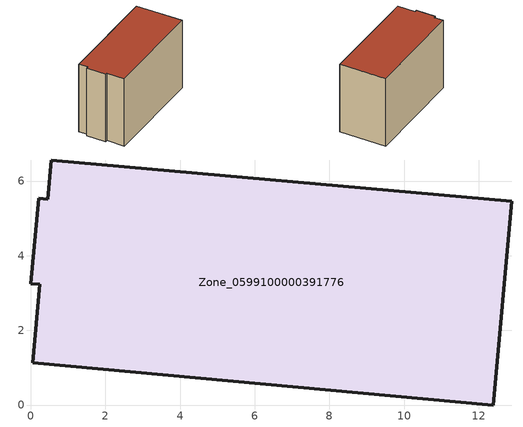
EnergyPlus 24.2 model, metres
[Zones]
Zone_0599100000391776
 floor ground (C_G): 0.05,1.13 0.24,3.23 0,3.25 0.21,5.53 0.45,5.51 0.54,6.56 12.88,5.46 12.39,0 z0
 wall outside (C_F): 0.24,3.23 0.05,1.13 12.39,0 12.88,5.46 0.54,6.56 0.45,5.51 0.21,5.53 0,3.25 0.24,3.23 z0:8.54
 roof outside (C_R): 0.54,6.56 0.45,5.51 0.21,5.53 0,3.25 0.24,3.23 0.05,1.13 12.39,0 12.88,5.46 z8.54
[BUILDING]
Pand.0599100000391776: North Axis=0; Terrain=City; Loads Convergence Tolerance Value=0.04; Temperature Convergence Tolerance Value=0.4; Solar Distribution=FullExterior; Maximum Number of Warmup Days=25; Minimum Number of Warmup Days=1
[Site:Location]
Rotterdam.The.Hague.AP_ZH_NLD Design_Conditions: Latitude=51.96; Longitude=4.45; Time Zone=1; Elevation=-4.5
[SITE:GROUNDTEMPERATURE:BUILDINGSURFACE]
18, 18, 18, 18, 18, 18, 18, 18, 18, 18, 18, 18
[MATERIAL] Thermal Absorptance=0.9; Solar Absorptance=0.7; Visible Absorptance=0.7
Name | Roughness | Thickness | Conductivity | Density | Specific Heat
G.TI.1992-2005 | MediumSmooth | 0.15 | 0.06 | 540 | 1210
F.TI.1992-2005 | Rough | 0.3 | 0.12 | 1920 | 840
R.TI.1992-2005 | MediumRough | 0.2 | 0.08 | 1500 | 1000
[CONSTRUCTION]
C_G: G.TI.1992-2005
C_F: F.TI.1992-2005
C_R: R.TI.1992-2005
[ZONE]
Zone_0599100000391776: Type=1; Multiplier=1; Ceiling Height=Autocalculate; Volume=Autocalculate; Floor Area=autocalculate; Part of Total Floor Area=Yes
[ZONEINFILTRATION:DESIGNFLOWRATE]
Infil_Zone_0599100000391776: Zone or ZoneList or Space or SpaceList=Zone_0599100000391776; Schedule=AlwaysOn; Design Flow Rate Calculation Method=Flow/Area; Flow Rate per Floor Area=0.0015; Constant Term Coefficient=1; Temperature Term Coefficient=0; Velocity Term Coefficient=0; Velocity Squared Term Coefficient=0
[HVACTEMPLATE:ZONE:IDEALLOADSAIRSYSTEM]
Zone_0599100000391776: Maximum Heating Supply Air Temperature=50; Minimum Cooling Supply Air Temperature=13; Maximum Heating Supply Air Humidity Ratio=0.0156; Minimum Cooling Supply Air Humidity Ratio=0.0077; Heating Limit=NoLimit; Cooling Limit=NoLimit; Dehumidification Control Type=ConstantSensibleHeatRatio; Cooling Sensible Heat Ratio=0.7; Dehumidification Setpoint=60; Humidification Control Type=None; Humidification Setpoint=30; Outdoor Air Method=None; Outdoor Air Flow Rate per Person=0.00944; Outdoor Air Flow Rate per Zone Floor Area=0; Outdoor Air Flow Rate per Zone=0; Demand Controlled Ventilation Type=None; Outdoor Air Economizer Type=NoEconomizer; Heat Recovery Type=None; Sensible Heat Recovery Effectiveness=0.7; Latent Heat Recovery Effectiveness=0.65
[ZONECONTROL:THERMOSTAT]
ThermostatControl_Zone_0599100000391776: Zone or ZoneList=Zone_0599100000391776; Control Type Schedule=DualSetpointControlType; Control 1=Thermostat_Zone_0599100000391776; Temperature Difference Between Cutout And Setpoint=0
[THERMOSTATSETPOINT:DUALSETPOINT]
Thermostat_Zone_0599100000391776: Heating Setpoint Temperature Schedule=HeatingSetpoint_Zone_0599100000391776; Cooling Setpoint Temperature Schedule=CoolingSetpoint_Zone_0599100000391776
[SCHEDULE:COMPACT]
HeatingSetpoint_Zone_0599100000391776: Through: 12/31, For: AllDays, Until: 24:00, 21
CoolingSetpoint_Zone_0599100000391776: Through: 12/31, For: AllDays, Until: 24:00, 24
DualSetpointControlType: Through: 12/31, For: AllDays, Until: 24:00, 4
AlwaysOn: Through: 12/31, For: AllDays, Until: 24:00, 1
